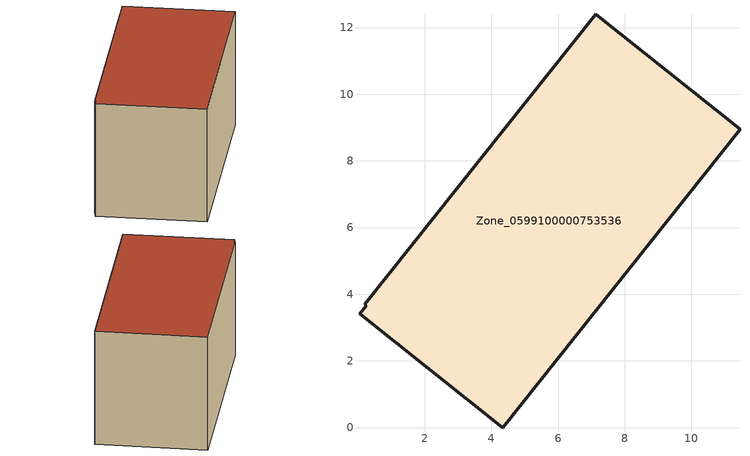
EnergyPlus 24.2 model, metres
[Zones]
Zone_0599100000753536
 floor ground (C_G): 0.04,3.41 0.24,3.66 0.2,3.69 7.13,12.39 11.46,8.95 4.33,0 z0.66
 wall outside (C_F): 4.33,0 11.46,8.95 7.13,12.39 0.2,3.69 0.24,3.66 0.04,3.41 4.33,0 z0.66:6.7
 roof outside (C_R): 0.24,3.66 0.04,3.41 4.33,0 11.46,8.95 7.13,12.39 0.2,3.69 z6.7
[BUILDING]
Pand.0599100000753536: North Axis=0; Terrain=City; Loads Convergence Tolerance Value=0.04; Temperature Convergence Tolerance Value=0.4; Solar Distribution=FullExterior; Maximum Number of Warmup Days=25; Minimum Number of Warmup Days=1
[Site:Location]
Rotterdam.The.Hague.AP_ZH_NLD Design_Conditions: Latitude=51.96; Longitude=4.45; Time Zone=1; Elevation=-4.5
[SITE:GROUNDTEMPERATURE:BUILDINGSURFACE]
18, 18, 18, 18, 18, 18, 18, 18, 18, 18, 18, 18
[MATERIAL] Thermal Absorptance=0.9; Solar Absorptance=0.7; Visible Absorptance=0.7
Name | Roughness | Thickness | Conductivity | Density | Specific Heat
G.TI.2006-2014 | MediumSmooth | 0.15 | 0.06 | 540 | 1210
F.TI.2006-2014 | Rough | 0.3 | 0.12 | 1920 | 840
R.TI.2006-2014 | MediumRough | 0.2 | 0.08 | 1500 | 1000
[CONSTRUCTION]
C_G: G.TI.2006-2014
C_F: F.TI.2006-2014
C_R: R.TI.2006-2014
[ZONE]
Zone_0599100000753536: Type=1; Multiplier=1; Ceiling Height=Autocalculate; Volume=Autocalculate; Floor Area=autocalculate; Part of Total Floor Area=Yes
[ZONEINFILTRATION:DESIGNFLOWRATE]
Infil_Zone_0599100000753536: Zone or ZoneList or Space or SpaceList=Zone_0599100000753536; Schedule=AlwaysOn; Design Flow Rate Calculation Method=Flow/Area; Flow Rate per Floor Area=0.0015; Constant Term Coefficient=1; Temperature Term Coefficient=0; Velocity Term Coefficient=0; Velocity Squared Term Coefficient=0
[HVACTEMPLATE:ZONE:IDEALLOADSAIRSYSTEM]
Zone_0599100000753536: Maximum Heating Supply Air Temperature=50; Minimum Cooling Supply Air Temperature=13; Maximum Heating Supply Air Humidity Ratio=0.0156; Minimum Cooling Supply Air Humidity Ratio=0.0077; Heating Limit=NoLimit; Cooling Limit=NoLimit; Dehumidification Control Type=ConstantSensibleHeatRatio; Cooling Sensible Heat Ratio=0.7; Dehumidification Setpoint=60; Humidification Control Type=None; Humidification Setpoint=30; Outdoor Air Method=None; Outdoor Air Flow Rate per Person=0.00944; Outdoor Air Flow Rate per Zone Floor Area=0; Outdoor Air Flow Rate per Zone=0; Demand Controlled Ventilation Type=None; Outdoor Air Economizer Type=NoEconomizer; Heat Recovery Type=None; Sensible Heat Recovery Effectiveness=0.7; Latent Heat Recovery Effectiveness=0.65
[ZONECONTROL:THERMOSTAT]
ThermostatControl_Zone_0599100000753536: Zone or ZoneList=Zone_0599100000753536; Control Type Schedule=DualSetpointControlType; Control 1=Thermostat_Zone_0599100000753536; Temperature Difference Between Cutout And Setpoint=0
[THERMOSTATSETPOINT:DUALSETPOINT]
Thermostat_Zone_0599100000753536: Heating Setpoint Temperature Schedule=HeatingSetpoint_Zone_0599100000753536; Cooling Setpoint Temperature Schedule=CoolingSetpoint_Zone_0599100000753536
[SCHEDULE:COMPACT]
HeatingSetpoint_Zone_0599100000753536: Through: 12/31, For: AllDays, Until: 24:00, 21
CoolingSetpoint_Zone_0599100000753536: Through: 12/31, For: AllDays, Until: 24:00, 24
DualSetpointControlType: Through: 12/31, For: AllDays, Until: 24:00, 4
AlwaysOn: Through: 12/31, For: AllDays, Until: 24:00, 1
